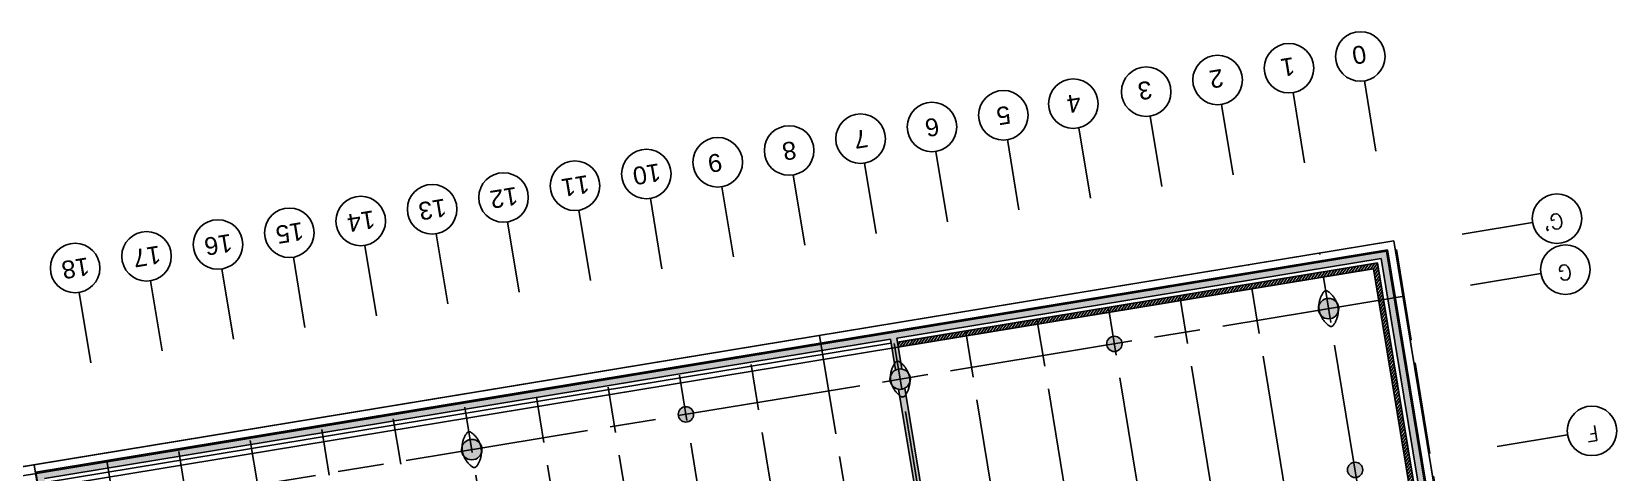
# Model space of a CAD drawing. Header units: millimetres. Extents: x 33140 to 33459, y 51582 to 51854.
# Drawn here: x 33320.9 to 33383, y 51702.7 to 51720 of the extents above; entities that cross this region are included whole.
import ezdxf

# ---------------------------------------------------------------- set-up
doc = ezdxf.new("R2010")
doc.units = ezdxf.units.MM
doc.header["$LTSCALE"] = 0.3
doc.header["$MEASUREMENT"] = 0
doc.linetypes.add('ACAD_ISO02W100', pattern=[15, 12, -3])
doc.linetypes.add('ACAD_ISO08W100', pattern=[36, 24, -3, 6, -3])
for name, color, linetype in [('00-TRAMES-BAT', 7, 'ACAD_ISO08W100'), ('02-MURS-MACONNERIE', 241, 'CONTINUOUS'), ('02-MURS-PORTEUR', 1, 'CONTINUOUS'), ('02-MURS-POTEAU', 6, 'CONTINUOUS'), ('14-HACH-MACONNERIE', 4, 'CONTINUOUS'), ('14-HACH-MURS', 253, 'CONTINUOUS'), ('14-HACH-POTEAU', 251, 'CONTINUOUS')]:
    doc.layers.add(name, color=color, linetype=linetype)
doc.layers.add('POLY-SURFACE', color=1, linetype='CONTINUOUS', plot=False)
doc.styles.add('ROMANS', font='romans.shx', dxfattribs={"height": 0.2})
doc.styles.add('TRAME', font='ARIAL.TTF')

msp = doc.modelspace()

# ---------------------------------------------------------------- hatches: boundary and pattern name
at = {"layer": '14-HACH-MACONNERIE'}
h = msp.add_hatch(dxfattribs=at)
h.set_pattern_fill('ANSI31', color=256, scale=0.7, style=0)
h.set_pattern_definition([(234.35057367, (57785.36794, 108093.83487), (0.07110235028, -0.05099711546), [])])
h.paths.add_polyline_path([(33379.331, 51676.07), (33379.134, 51676.037), (33373.431, 51710.671), (33354.822, 51707.607), (33354.79, 51707.804), (33373.596, 51710.901)])
at = {"layer": '14-HACH-MURS'}
h = msp.add_hatch(color=256, dxfattribs=at)
edge = h.paths.add_edge_path(flags=17)
edge.add_arc((33354.902, 51706.353), 0.4, 261.14064, 297.56055)
edge.add_line((33355.087, 51705.998), (33356.021, 51700.328))
edge.add_arc((33355.942, 51700.038), 0.3, 74.72628, 123.97492)
edge.add_line((33355.774, 51700.287), (33354.841, 51705.958))
edge = h.paths.add_edge_path()
edge.add_line((33379.494, 51676.097), (33373.734, 51711.076))
edge.add_line((33373.734, 51711.076), (33354.766, 51707.952))
edge.add_line((33354.766, 51707.952), (33354.963, 51706.756))
edge.add_arc((33354.939, 51706.131), 0.625, 87.80714, 110.89405)
edge.add_line((33354.716, 51706.715), (33354.519, 51707.912))
edge.add_line((33354.519, 51707.912), (33321.4, 51702.458))
edge.add_line((33321.4, 51702.458), (33321.619, 51701.129))
edge.add_arc((33321.354, 51700.829), 0.4, 48.54708, 97.91764)
edge.add_line((33321.299, 51701.225), (33321.055, 51702.705))
edge.add_line((33321.055, 51702.705), (33373.981, 51711.42))
edge.add_line((33373.981, 51711.42), (33379.79, 51676.145))
edge.add_line((33379.79, 51676.145), (33379.494, 51676.097))
at = {"layer": '14-HACH-POTEAU'}
h = msp.add_hatch(color=256, dxfattribs=at)
edge = h.paths.add_edge_path()
edge.add_arc((33371.676, 51709.115), 0.4, 0, 360)
edge = h.paths.add_edge_path()
edge.add_arc((33363.289, 51707.734), 0.3, 0, 360)
h = msp.add_hatch(color=256, dxfattribs=at)
edge = h.paths.add_edge_path()
edge.add_arc((33355.942, 51700.038), 0.3, 0, 360)
edge = h.paths.add_edge_path()
edge.add_arc((33354.902, 51706.353), 0.4, 0, 360)
h = msp.add_hatch(color=256, dxfattribs=at)
edge = h.paths.add_edge_path()
edge.add_arc((33346.515, 51704.972), 0.3, 0, 360)
edge = h.paths.add_edge_path()
edge.add_arc((33338.128, 51703.591), 0.4, 0, 360)
h = msp.add_hatch(color=256, dxfattribs=at)
edge = h.paths.add_edge_path()
edge.add_arc((33365.336, 51695.302), 0.3, 0, 360)
edge = h.paths.add_edge_path()
edge.add_arc((33373.723, 51696.683), 0.3, 0, 360)
edge = h.paths.add_edge_path()
edge.add_arc((33372.716, 51702.8), 0.3, 0, 360)
edge = h.paths.add_edge_path()
edge.add_arc((33364.329, 51701.419), 0.3, 0, 360)

# ---------------------------------------------------------------- linework, layer by layer
at = {"layer": '00-TRAMES-BAT', "color": 3, "linetype": 'Continuous'}
for p, q in [((33373.533, 51715.28), (33373.079, 51718.033)), ((33370.737, 51714.82), (33370.284, 51717.573)), ((33365.146, 51713.899), (33364.692, 51716.652)), ((33367.941, 51714.36), (33367.488, 51717.113)), ((33362.35, 51713.439), (33361.897, 51716.192)), ((33359.554, 51712.979), (33359.101, 51715.732)), ((33353.963, 51712.058), (33353.509, 51714.811)), ((33356.758, 51712.518), (33356.305, 51715.271)), ((33351.167, 51711.598), (33350.714, 51714.351)), ((33348.371, 51711.137), (33347.918, 51713.89)), ((33342.78, 51710.217), (33342.327, 51712.97)), ((33345.576, 51710.677), (33345.122, 51713.43)), ((33339.984, 51709.756), (33339.531, 51712.509)), ((33379.662, 51712.482), (33376.91, 51712.029)), ((33337.189, 51709.296), (33336.735, 51712.049)), ((33331.598, 51708.375), (33331.144, 51711.128)), ((33334.393, 51708.836), (33333.94, 51711.589)), ((33328.802, 51707.915), (33328.349, 51710.668)), ((33379.991, 51710.484), (33377.239, 51710.031)), ((33326.006, 51707.455), (33325.553, 51710.208)), ((33323.211, 51706.994), (33322.757, 51709.747)), ((33381.031, 51704.169), (33378.279, 51703.716))]:
    msp.add_line(p, q, dxfattribs=at)
at = {"layer": '00-TRAMES-BAT'}
for p, q in [((33380.101, 51657.95), (33371.319, 51711.286)), ((33377.3, 51657.523), (33368.523, 51710.826)), ((33371.698, 51656.67), (33362.932, 51709.905)), ((33374.493, 51657.13), (33365.727, 51710.365)), ((33374.634, 51709.602), (33270.933, 51692.526)), ((33368.896, 51656.243), (33360.136, 51709.445)), ((33366.095, 51655.816), (33357.34, 51708.984)), ((33357.647, 51672.246), (33351.749, 51708.064)), ((33363.3, 51655.355), (33354.545, 51708.524)), ((33357.692, 51654.535), (33348.953, 51707.603)), ((33352.095, 51653.648), (33343.362, 51706.682)), ((33354.89, 51654.108), (33346.158, 51707.143)), ((33349.288, 51653.255), (33340.566, 51706.222)), ((33346.481, 51652.862), (33337.771, 51705.762)), ((33340.884, 51651.979), (33332.18, 51704.841)), ((33343.685, 51652.405), (33334.975, 51705.301)), ((33338.083, 51651.552), (33329.384, 51704.381)), ((33335.282, 51651.125), (33326.588, 51703.92)), ((33320.996, 51703), (33329.68, 51650.267)), ((33332.48, 51650.698), (33323.792, 51703.46))]:
    msp.add_line(p, q, dxfattribs=at)
at = {"layer": '00-TRAMES-BAT', "color": 3, "linetype": 'Continuous'}
for centre in [(33372.922, 51718.99), (33370.126, 51718.53), (33364.535, 51717.609), (33367.33, 51718.069), (33361.682, 51717.139), (33358.943, 51716.688), (33353.352, 51715.768), (33356.148, 51716.228), (33350.556, 51715.307), (33344.965, 51714.387), (33347.761, 51714.847), (33342.169, 51713.926), (33339.373, 51713.466), (33333.782, 51712.545), (33336.578, 51713.006), (33380.619, 51712.64), (33330.987, 51712.085), (33328.191, 51711.625), (33322.6, 51710.704), (33325.395, 51711.164), (33380.948, 51710.642), (33381.988, 51704.327)]:
    msp.add_circle(centre, 0.97, dxfattribs=at)
at = {"layer": '02-MURS-MACONNERIE'}
for p, q in [((33373.596, 51710.901), (33354.79, 51707.804)), ((33373.431, 51710.671), (33354.822, 51707.607)), ((33379.134, 51676.037), (33373.431, 51710.671)), ((33379.331, 51676.07), (33373.596, 51710.901)), ((33354.543, 51707.764), (33321.424, 51702.31)), ((33354.576, 51707.566), (33321.457, 51702.113))]:
    msp.add_line(p, q, dxfattribs=at)
at = {"layer": '02-MURS-PORTEUR', "color": 8, "linetype": 'ACAD_ISO02W100'}
msp.add_line((33382.912, 51659.032), (33374.279, 51711.773), dxfattribs=at)
at = {"layer": '02-MURS-PORTEUR'}
for p, q in [((33373.981, 51711.42), (33321.055, 51702.705)), ((33373.734, 51711.076), (33354.766, 51707.952)), ((33379.494, 51676.097), (33373.734, 51711.076)), ((33379.79, 51676.145), (33373.981, 51711.42)), ((33354.519, 51707.912), (33321.4, 51702.458)), ((33354.716, 51706.715), (33354.519, 51707.912)), ((33354.963, 51706.756), (33354.766, 51707.952)), ((33355.774, 51700.287), (33354.841, 51705.958)), ((33356.021, 51700.328), (33355.087, 51705.998)), ((33321.055, 51702.705), (33324.435, 51682.182))]:
    msp.add_line(p, q, dxfattribs=at)
at = {"layer": '02-MURS-POTEAU', "color": 8, "linetype": 'ACAD_ISO02W100', "flags": 128}
for points in [[(33371.562, 51709.812, 0.087489), (33371.522, 51709.798, 0.109518), (33371.483, 51709.764)], [(33371.562, 51709.812, -0.087489), (33371.603, 51709.812, -0.109518), (33371.651, 51709.791)], [(33371.651, 51709.791, -0.109518), (33371.941, 51709.467, -0.109518)], [(33371.411, 51708.763, -0.087489), (33371.309, 51709.055, -0.087489), (33371.312, 51709.364)], [(33371.483, 51709.764, 0.109518), (33371.312, 51709.364, 0.109518)], [(33372.04, 51708.867, 0.087489), (33372.044, 51709.176, 0.087489), (33371.941, 51709.467)], [(33371.702, 51708.439, -0.109518), (33371.411, 51708.763, -0.109518)], [(33371.869, 51708.467, 0.109518), (33372.04, 51708.867, 0.109518)], [(33371.791, 51708.418, -0.087489), (33371.749, 51708.419, -0.109518), (33371.702, 51708.439)], [(33371.791, 51708.418, 0.087489), (33371.83, 51708.432, 0.109518), (33371.869, 51708.467)], [(33354.709, 51707.002, 0.109518), (33354.538, 51706.602, 0.109518)], [(33354.787, 51707.05, 0.087489), (33354.748, 51707.036, 0.109518), (33354.709, 51707.002)], [(33354.787, 51707.05, -0.087489), (33354.829, 51707.05, -0.109518), (33354.877, 51707.029)], [(33354.877, 51707.029, -0.109518), (33355.167, 51706.705, -0.109518)], [(33355.266, 51706.105, 0.087489), (33355.269, 51706.414, 0.087489), (33355.167, 51706.705)], [(33354.637, 51706.001, -0.087489), (33354.535, 51706.293, -0.087489), (33354.538, 51706.602)], [(33355.095, 51705.705, 0.109518), (33355.266, 51706.105, 0.109518)], [(33354.927, 51705.677, -0.109518), (33354.637, 51706.001, -0.109518)], [(33355.017, 51705.656, -0.087489), (33354.975, 51705.657, -0.109518), (33354.927, 51705.677)], [(33355.017, 51705.656, 0.087489), (33355.056, 51705.67, 0.109518), (33355.095, 51705.705)], [(33337.935, 51704.239, 0.109518), (33337.764, 51703.839, 0.109518)], [(33338.013, 51704.288, 0.087489), (33337.974, 51704.274, 0.109518), (33337.935, 51704.239)], [(33338.013, 51704.288, -0.087489), (33338.055, 51704.287, -0.109518), (33338.103, 51704.267)], [(33338.103, 51704.267, -0.109518), (33338.393, 51703.943, -0.109518)], [(33337.863, 51703.239, -0.087489), (33337.761, 51703.531, -0.087489), (33337.764, 51703.839)], [(33338.492, 51703.343, 0.087489), (33338.495, 51703.651, 0.087489), (33338.393, 51703.943)], [(33338.153, 51702.915, -0.109518), (33337.863, 51703.239, -0.109518)], [(33338.243, 51702.894, 0.087489), (33338.282, 51702.908, 0.109518), (33338.321, 51702.943)], [(33338.321, 51702.943, 0.109518), (33338.492, 51703.343, 0.109518)], [(33338.243, 51702.894, -0.087489), (33338.201, 51702.895, -0.109518), (33338.153, 51702.915)]]:
    msp.add_lwpolyline(points, format="xyb", dxfattribs=at)
at = {"layer": '02-MURS-POTEAU'}
for centre, radius in [((33371.676, 51709.115), 0.4), ((33363.289, 51707.734), 0.3), ((33354.902, 51706.353), 0.4), ((33346.515, 51704.972), 0.3), ((33338.128, 51703.591), 0.4), ((33372.716, 51702.8), 0.3)]:
    msp.add_circle(centre, radius, dxfattribs=at)
at = {"layer": 'POLY-SURFACE'}
for points in [[(33382.98, 51658.616), (33297.187, 51644.489), (33297.858, 51640.416), (33259.031, 51634.022), (33254.816, 51659.621), (33275.191, 51662.976), (33272.927, 51676.72), (33270.362, 51676.298), (33268.235, 51689.214), (33271.195, 51689.702), (33270.378, 51694.665), (33374.229, 51711.765)], [(33380.11, 51676.046), (33361.575, 51672.994), (33360.313, 51680.654), (33360.221, 51680.944), (33359.722, 51686.814), (33358.902, 51688.631), (33357.931, 51690.819), (33340.698, 51687.981), (33341.183, 51685.041), (33324.408, 51682.279), (33320.996, 51703), (33374.229, 51711.765)], [(33382.51, 51659.321), (33373.94, 51711.363), (33270.978, 51694.409), (33275.283, 51668.26), (33288.096, 51670.37), (33288.142, 51670.093), (33289.223, 51669.259), (33290.492, 51668.559), (33292.134, 51667.993), (33292.654, 51664.838), (33295.712, 51665.341), (33298.969, 51645.565)], [(33379.134, 51676.037), (33361.649, 51673.158), (33360.41, 51680.682), (33359.885, 51686.854), (33358.163, 51690.622), (33358.021, 51690.933), (33340.583, 51688.064), (33341.068, 51685.123), (33324.698, 51682.428), (33321.457, 51702.113), (33373.431, 51710.668)], [(33306.796, 51679.379), (33324.408, 51682.279), (33320.996, 51703), (33287.448, 51697.476), (33288.846, 51688.99), (33290.428, 51687.123), (33291.238, 51687.675), (33291.952, 51688.147), (33298.972, 51675.682), (33301.383, 51677.032), (33302.085, 51677.427), (33298.753, 51683.353), (33303.167, 51685.835), (33306.727, 51679.503)]]:
    msp.add_lwpolyline(points, close=True, dxfattribs=at)

# ---------------------------------------------------------------- texts
at = {"layer": '00-TRAMES-BAT', "color": 3, "linetype": 'Continuous'}
for s, height, style, p in [('0', 0.7, 'TRAME', (33373.087, 51719.445)), ('2', 0.7, 'TRAME', (33367.498, 51718.509)), ('1', 0.7, 'TRAME', (33370.293, 51718.969)), ('3', 0.7, 'TRAME', (33364.702, 51718.048)), ('4', 0.7, 'TRAME', (33361.921, 51717.542)), ('5', 0.7, 'TRAME', (33359.163, 51717.066)), ('7', 0.7, 'TRAME', (33353.572, 51716.145)), ('6', 0.7, 'TRAME', (33356.368, 51716.606)), ('8', 0.7, 'TRAME', (33350.776, 51715.685)), ('10', 0.7, 'TRAME', (33345.461, 51714.811)), ('9', 0.7, 'TRAME', (33347.864, 51715.207)), ('11', 0.7, 'TRAME', (33342.665, 51714.351)), ('12', 0.7, 'TRAME', (33339.87, 51713.89)), ('14', 0.7, 'TRAME', (33334.279, 51712.97)), ('13', 0.7, 'TRAME', (33337.074, 51713.43)), ('15', 0.7, 'TRAME', (33331.483, 51712.509)), ("G'", 0.6, 'ROMANS', (33380.821, 51712.87)), ('16', 0.7, 'TRAME', (33328.687, 51712.049)), ('18', 0.7, 'TRAME', (33323.096, 51711.128)), ('17', 0.7, 'TRAME', (33325.892, 51711.589)), ('G', 0.6, 'ROMANS', (33381.15, 51710.871)), ('F', 0.6, 'ROMANS', (33382.19, 51704.557))]:
    msp.add_text(s, height=height, rotation=189.35057, dxfattribs=dict(at, style=style)).set_placement(p)

doc.saveas('drawing.dxf')
